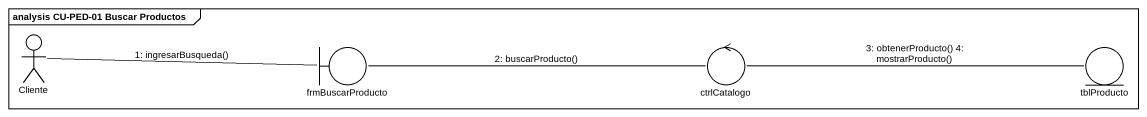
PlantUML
@startuml
mainframe analysis CU-PED-01 Buscar Productos
actor Cliente
boundary frmBuscarProducto
control ctrlCatalogo
entity tblProducto
Cliente -right- frmBuscarProducto : 1: ingresarBusqueda()
frmBuscarProducto -right- ctrlCatalogo : 2: buscarProducto()
ctrlCatalogo -right- tblProducto : 3: obtenerProducto() 4: mostrarProducto()
@enduml
